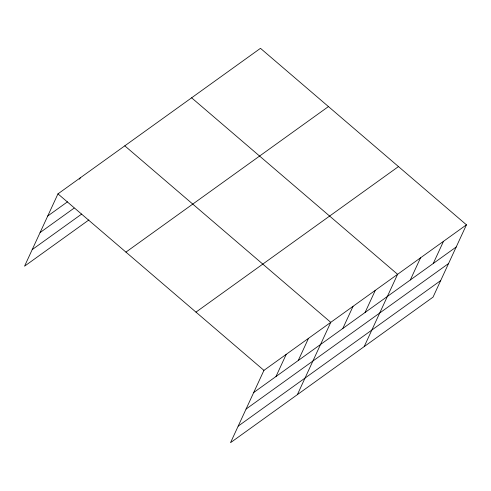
<?xml version="1.0" encoding="UTF-8"?>
<svg xmlns="http://www.w3.org/2000/svg" width="491" height="491" viewBox="0 0 491 491"><rect width="100%" height="100%" fill="white"/><g stroke="black" fill="none" stroke-linecap="round" stroke-linejoin="round"><path stroke-width="0.74" d="M466.45 224.823L263.943 370.367L230.531 442.673L433.037 297.129L466.45 224.823L260.469 48.327L57.963 193.871L24.55 266.177L88.902 219.925M79.597 179.246L80.236 177.859M275.985 376.511L286.216 354.361M298.258 360.504L308.495 338.348M297.362 394.647L330.768 322.342L124.788 145.839M342.81 328.485L353.047 306.329M365.083 312.472L375.32 290.322M364.187 346.615L397.6 274.309L191.613 97.807M410.31 279.968L420.548 257.812M433.265 263.471L443.502 241.32M47.725 216.022L67.525 201.795M40.078 232.574L74.11 208.116M32.197 249.624L81.696 214.045M125.935 252.116L328.442 106.572M195.97 312.123L398.477 166.578M253.706 392.524L456.213 246.979M246.059 409.071L448.565 263.526M238.178 426.127L440.685 280.582M57.963 193.871L263.943 370.367"/></g></svg>
